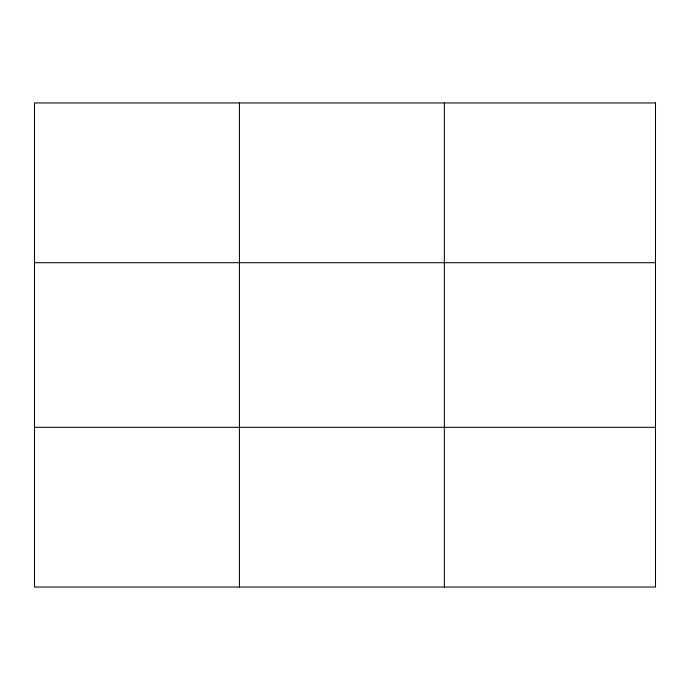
<?xml version="1.0" encoding="UTF-8"?>
<svg xmlns="http://www.w3.org/2000/svg" width="690" height="690" viewBox="0 0 690 690"><rect width="100%" height="100%" fill="white"/><g stroke="black" fill="none" stroke-linecap="round" stroke-linejoin="round"><path stroke-width="1.03" d="M239.43 102.957L239.43 587.043M444.36 102.957L444.36 587.043M34.5 262.709L655.5 262.709M34.5 427.291L655.5 427.291M655.5 102.957L34.5 102.957L34.5 587.043L655.5 587.043L655.5 102.957"/></g></svg>
